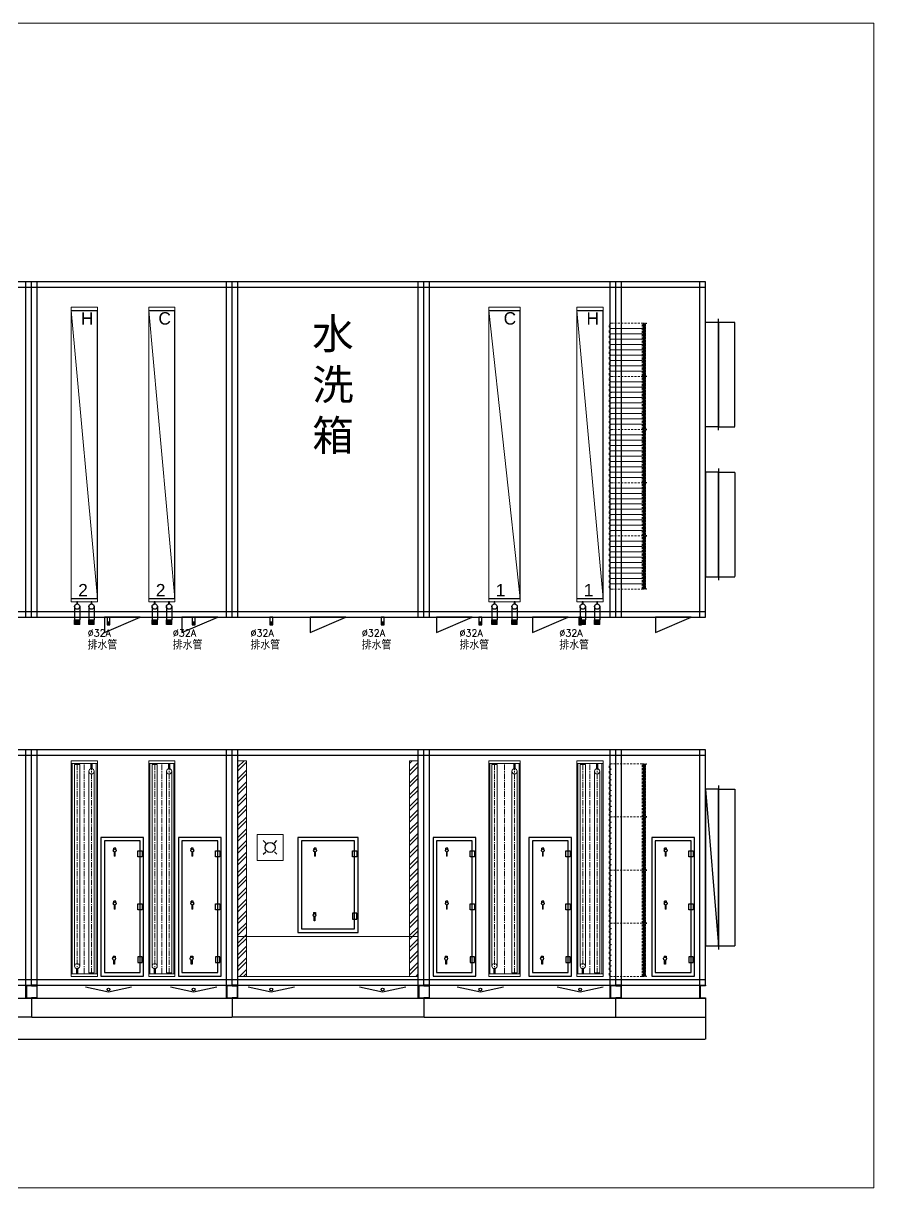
# Model space of a CAD drawing. Header units: millimetres. Extents: x -69706 to 52883, y -6882 to 68885.
# Drawn here: x -59559 to -49804, y 12577 to 25936 of the extents above; entities that cross this region are included whole.
import ezdxf

# ---------------------------------------------------------------- set-up
doc = ezdxf.new("R2010")
doc.units = ezdxf.units.MM
doc.linetypes.add('CENTERX2', pattern=[101.6, 63.5, -12.7, 12.7, -12.7])
doc.linetypes.add('DASHEDX2', pattern=[38.1, 25.4, -12.7])
for name, color, linetype, lineweight in [('1co fi', 2, 'Continuous', 13), ('CEN', 1, 'CENTERX2', 9), ('DIM', 3, 'Continuous', 20)]:
    doc.layers.add(name, color=color, linetype=linetype, lineweight=lineweight)
doc.layers.add('200', color=7, linetype='Continuous')
doc.styles.add('CHINA', font='simplex.shx', dxfattribs={"bigfont": 'chineset.shx'})
doc.styles.get("Standard").update_dxf_attribs({"font": 'arial.ttf'})
doc.dimstyles.new('ISO-25', dxfattribs={"dimtxt": 2.5, "dimasz": 2.5, "dimexe": 1.25, "dimexo": 0.625, "dimtad": 1, "dimtxsty": 'Standard', "dimcen": 2.5, "dimadec": 0, "dimazin": 0, "dimtfac": 1, "dimtmove": 0, "dimatfit": 3, "dimfxl": 1, "dimarcsym": 0})
pattern_1 = [(45, (-67741.71, 16595.09), (-67.3519, 67.3519), []), (45, (-67696.81, 16595.09), (-67.3519, 67.3519), [])]

# ---------------------------------------------------------------- blocks, each defined once
blk = doc.blocks.new('*D411')
at = {"layer": 'DIM', "color": 0, "lineweight": -2, "transparency": 16777216}
for p, q in [((-66924, 14750), (-66924, 14281)), ((-51734, 14750), (-51734, 14281)), ((-66921, 14282), (-51736, 14282))]:
    blk.add_line(p, q, dxfattribs=at)
at = {"layer": 'DIM', "color": 0, "transparency": 16777216}
for points in [[(-66921, 14283), (-66921, 14282), (-66924, 14282)], [(-51736, 14283), (-51736, 14282), (-51734, 14282)]]:
    blk.add_solid(points, dxfattribs=at)
at = {"layer": 'DIM', "color": 0, "transparency": 16777216, "insert": (-59329, 14284), "char_height": 2.5, "attachment_point": 5}
blk.add_mtext('15190', dxfattribs=at)
blk = doc.blocks.new('12.132131')
at = {"layer": '1co fi', "linetype": 'DASHEDX2'}
h = blk.add_hatch(dxfattribs=at)
h.set_pattern_fill('ANSI37', color=256, scale=100, style=0)
h.set_pattern_definition([(45, (4112.396, -56.011), (-8.838835, 8.838835), []), (135, (4112.396, -56.011), (-8.838835, -8.838835), [])])
h.paths.add_polyline_path([(4539, 2049), (4564, 2049), (4564, 2644), (4539, 2644)])
for p, q in [((4527, 2651), (4577, 2651)), ((4527, 2041), (4527, 2651)), ((4577, 2644), (4577, 2651)), ((4527, 2049), (4527, 2041)), ((4527, 2041), (4577, 2041)), ((4577, 2049), (4577, 2041))]:
    blk.add_line(p, q, dxfattribs=at)
blk.add_lwpolyline([(4564, 2049), (4564, 2644), (4539, 2644), (4539, 2049)], close=True, dxfattribs=at)
blk = doc.blocks.new('pre')
at = {"layer": '1co fi'}
blk.add_blockref('12.132131', (-4577, -2041), dxfattribs=at)
blk = doc.blocks.new('A$C656D3120')
at = {"layer": '1co fi', "linetype": 'DASHEDX2'}
for p, q in [((381, 610), (27, 610)), ((381, 0), (27, 0))]:
    blk.add_line(p, q, dxfattribs=at)
for centre in [(31, 579), (31, 518), (31, 457), (31, 396), (31, 335), (31, 274), (31, 213), (31, 152), (31, 91), (31, 30)]:
    blk.add_arc(centre, 31.1, 97.7308, 256.5059, dxfattribs=at)
blk = doc.blocks.new('A$C6C8E4D39')
at = {"layer": '1co fi', "linetype": 'DASHEDX2'}
for p, q in [((24, 610), (381, 610)), ((24, 610), (381, 610)), ((24, 549), (381, 549)), ((381, 549), (27, 549)), ((24, 488), (381, 488)), ((24, 427), (381, 427)), ((381, 488), (27, 488)), ((381, 427), (27, 427)), ((24, 366), (381, 366)), ((24, 305), (381, 305)), ((381, 366), (27, 366)), ((381, 305), (27, 305)), ((24, 244), (381, 244)), ((24, 183), (381, 183)), ((381, 244), (27, 244)), ((381, 183), (27, 183)), ((24, 122), (381, 122)), ((24, 61), (381, 61)), ((381, 122), (27, 122)), ((381, 61), (27, 61)), ((24, 0), (381, 0)), ((24, 0), (381, 0))]:
    blk.add_line(p, q, dxfattribs=at)
for centre in [(31, 579), (31, 518), (31, 457), (31, 396), (31, 335), (31, 274), (31, 213), (31, 152), (31, 91), (31, 30)]:
    blk.add_arc(centre, 31.1, 97.7308, 256.5059, dxfattribs=at)
blk = doc.blocks.new('*D389')
at = {"layer": 'DIM', "color": 0, "lineweight": -2, "ltscale": 3, "transparency": 16777216}
for p, q in [((-54964, 14750), (-54964, 14532)), ((-52764, 14750), (-52764, 14532)), ((-54961, 14534), (-52766, 14534))]:
    blk.add_line(p, q, dxfattribs=at)
at = {"layer": 'DIM', "color": 0, "ltscale": 3, "transparency": 16777216}
for points in [[(-54961, 14534), (-54961, 14533), (-54964, 14534)], [(-52766, 14534), (-52766, 14533), (-52764, 14534)]]:
    blk.add_solid(points, dxfattribs=at)
at = {"layer": 'DIM', "color": 0, "ltscale": 3, "transparency": 16777216, "insert": (-53864, 14536), "char_height": 2.5, "attachment_point": 5}
blk.add_mtext('2200', dxfattribs=at)
blk = doc.blocks.new('*D418')
at = {"layer": 'DIM', "color": 0, "lineweight": -2, "ltscale": 3, "transparency": 16777216}
for p, q in [((-52764, 14750), (-52764, 14532)), ((-51734, 14750), (-51734, 14532)), ((-52761, 14534), (-51736, 14534))]:
    blk.add_line(p, q, dxfattribs=at)
at = {"layer": 'DIM', "color": 0, "ltscale": 3, "transparency": 16777216}
for points in [[(-52761, 14534), (-52761, 14533), (-52764, 14534)], [(-51736, 14534), (-51736, 14533), (-51734, 14534)]]:
    blk.add_solid(points, dxfattribs=at)
at = {"layer": 'DIM', "color": 0, "ltscale": 3, "transparency": 16777216, "insert": (-52249, 14536), "char_height": 2.5, "attachment_point": 5}
blk.add_mtext('1030', dxfattribs=at)
blk = doc.blocks.new('A$C56CF2680')
blk.add_lwpolyline([(0, 54), (265, 0), (530, 54)])
blk.add_circle((265, 25), 16)
blk = doc.blocks.new('A$C0B745E66')
at = {"layer": '200'}
blk.add_blockref('A$C56CF2680', (0, 0), dxfattribs=at)
blk = doc.blocks.new('A$C05B6578A')
for p, q in [((0, 35), (32, 35)), ((0, 23), (32, 23)), ((0, 12), (32, 12))]:
    blk.add_line(p, q)
blk.add_lwpolyline([(0, 0), (32, 0), (32, 88), (0, 88)], close=True)
blk = doc.blocks.new('A$C72C32AF2')
at = {"layer": '200', "rotation": 270}
blk.add_blockref('A$C05B6578A', (0, 32), dxfattribs=at)
blk = doc.blocks.new('A$C70347584')
at = {"ltscale": 3, "rotation": 90}
blk.add_blockref('A$C72C32AF2', (32, 0), dxfattribs=at)
blk = doc.blocks.new('*D391')
at = {"layer": 'DIM', "color": 0, "lineweight": -2, "ltscale": 3, "transparency": 16777216}
for p, q in [((-57164, 14750), (-57164, 14532)), ((-54964, 14750), (-54964, 14532)), ((-54966, 14534), (-57161, 14534))]:
    blk.add_line(p, q, dxfattribs=at)
at = {"layer": 'DIM', "color": 0, "ltscale": 3, "transparency": 16777216}
for points in [[(-57161, 14534), (-57161, 14533), (-57164, 14534)], [(-54966, 14534), (-54966, 14533), (-54964, 14534)]]:
    blk.add_solid(points, dxfattribs=at)
at = {"layer": 'DIM', "color": 0, "ltscale": 3, "transparency": 16777216, "insert": (-56064, 14536), "char_height": 2.5, "attachment_point": 5}
blk.add_mtext('2200', dxfattribs=at)
blk = doc.blocks.new('*D392')
at = {"layer": 'DIM', "color": 0, "lineweight": -2, "ltscale": 3, "transparency": 16777216}
for p, q in [((-59464, 14750), (-59464, 14532)), ((-57164, 14750), (-57164, 14532)), ((-59461, 14534), (-57166, 14534))]:
    blk.add_line(p, q, dxfattribs=at)
at = {"layer": 'DIM', "color": 0, "ltscale": 3, "transparency": 16777216}
for points in [[(-59461, 14534), (-59461, 14533), (-59464, 14534)], [(-57166, 14534), (-57166, 14533), (-57164, 14534)]]:
    blk.add_solid(points, dxfattribs=at)
at = {"layer": 'DIM', "color": 0, "ltscale": 3, "transparency": 16777216, "insert": (-58314, 14536), "char_height": 2.5, "attachment_point": 5}
blk.add_mtext('2300', dxfattribs=at)
blk = doc.blocks.new('*D393')
at = {"layer": 'DIM', "color": 0, "lineweight": -2, "ltscale": 3, "transparency": 16777216}
for p, q in [((-61664, 14750), (-61664, 14532)), ((-59464, 14750), (-59464, 14532)), ((-59466, 14534), (-61661, 14534))]:
    blk.add_line(p, q, dxfattribs=at)
at = {"layer": 'DIM', "color": 0, "ltscale": 3, "transparency": 16777216}
for points in [[(-61661, 14534), (-61661, 14533), (-61664, 14534)], [(-59466, 14534), (-59466, 14533), (-59464, 14534)]]:
    blk.add_solid(points, dxfattribs=at)
at = {"layer": 'DIM', "color": 0, "ltscale": 3, "transparency": 16777216, "insert": (-60564, 14536), "char_height": 2.5, "attachment_point": 5}
blk.add_mtext('2200', dxfattribs=at)
blk = doc.blocks.new('00345454')
at = {"color": 0, "linetype": 'Continuous'}
for p, q in [((657, 1931), (634, 1931)), ((634, 1915), (634, 1931)), ((641, 1888), (641, 1838)), ((651, 1838), (651, 1888)), ((657, 1915), (657, 1931)), ((651, 1838), (641, 1838)), ((657, 1323), (634, 1323)), ((634, 1307), (634, 1323)), ((641, 1280), (641, 1231)), ((651, 1231), (641, 1231)), ((651, 1231), (651, 1280)), ((657, 1307), (657, 1323)), ((627, 691), (650, 691)), ((627, 691), (627, 675)), ((650, 691), (650, 675)), ((634, 598), (634, 647)), ((643, 598), (634, 598)), ((643, 647), (643, 598))]:
    blk.add_line(p, q, dxfattribs=at)
for points in [[(487, 464), (977, 464), (977, 2054), (487, 2054)], [(527, 504), (937, 504), (937, 2014), (527, 2014)], [(912, 1900), (962, 1900), (962, 1833), (912, 1833)], [(912, 1292), (962, 1292), (962, 1225), (912, 1225)], [(912, 618), (962, 618), (962, 685), (912, 685)]]:
    blk.add_lwpolyline(points, close=True, dxfattribs=at)
for centre in [(646, 1903), (646, 1295), (638, 663)]:
    blk.add_circle(centre, 16.4, dxfattribs=at)
blk = doc.blocks.new('*D396')
at = {"layer": 'DIM', "color": 0, "lineweight": -2, "transparency": 16777216}
for p, q in [((-54218, 22641), (-53858, 22641)), ((-53859, 19342), (-53859, 22639)), ((-54218, 19339), (-53858, 19339))]:
    blk.add_line(p, q, dxfattribs=at)
at = {"layer": 'DIM', "color": 0, "transparency": 16777216}
for points in [[(-53859, 22639), (-53858, 22639), (-53859, 22641)], [(-53859, 19342), (-53858, 19342), (-53859, 19339)]]:
    blk.add_solid(points, dxfattribs=at)
at = {"layer": 'DIM', "color": 0, "transparency": 16777216, "insert": (-53860, 22141), "char_height": 2.5, "attachment_point": 5, "rotation": 90}
blk.add_mtext('{\\H0.6x;3302,32}', dxfattribs=at)
blk = doc.blocks.new('*D397')
at = {"layer": 'DIM', "color": 0, "lineweight": -2, "transparency": 16777216}
for p, q in [((-58118, 22641), (-57818, 22641)), ((-57819, 19342), (-57819, 22639)), ((-58118, 19339), (-57818, 19339))]:
    blk.add_line(p, q, dxfattribs=at)
at = {"layer": 'DIM', "color": 0, "transparency": 16777216}
for points in [[(-57819, 22639), (-57818, 22639), (-57819, 22641)], [(-57819, 19342), (-57818, 19342), (-57819, 19339)]]:
    blk.add_solid(points, dxfattribs=at)
at = {"layer": 'DIM', "color": 0, "transparency": 16777216, "insert": (-57820, 22141), "char_height": 2.5, "attachment_point": 5, "rotation": 90}
blk.add_mtext('{\\H0.6x;3302,32}', dxfattribs=at)
blk = doc.blocks.new('*D398')
at = {"layer": 'DIM', "color": 0, "lineweight": -2, "transparency": 16777216}
for p, q in [((-59008, 22641), (-58708, 22641)), ((-58709, 19342), (-58709, 22639)), ((-59008, 19339), (-58708, 19339))]:
    blk.add_line(p, q, dxfattribs=at)
at = {"layer": 'DIM', "color": 0, "transparency": 16777216}
for points in [[(-58709, 22639), (-58708, 22639), (-58709, 22641)], [(-58709, 19342), (-58708, 19342), (-58709, 19339)]]:
    blk.add_solid(points, dxfattribs=at)
at = {"layer": 'DIM', "color": 0, "transparency": 16777216, "insert": (-58710, 22141), "char_height": 2.5, "attachment_point": 5, "rotation": 90}
blk.add_mtext('{\\H0.6x;3302,32}', dxfattribs=at)
blk = doc.blocks.new('*D419')
at = {"layer": 'DIM', "color": 0, "lineweight": -2, "transparency": 16777216}
for p, q in [((-51583, 17151), (-51397, 17151)), ((-51398, 17149), (-51398, 15354)), ((-51583, 15351), (-51397, 15351))]:
    blk.add_line(p, q, dxfattribs=at)
at = {"layer": 'DIM', "color": 0, "transparency": 16777216}
for points in [[(-51398, 17149), (-51397, 17149), (-51398, 17151)], [(-51398, 15354), (-51397, 15354), (-51398, 15351)]]:
    blk.add_solid(points, dxfattribs=at)
at = {"layer": 'DIM', "color": 0, "transparency": 16777216, "insert": (-51400, 16251), "char_height": 2.5, "attachment_point": 5, "rotation": 90}
blk.add_mtext('1800', dxfattribs=at)
blk = doc.blocks.new('*D420')
at = {"layer": 'DIM', "color": 0, "lineweight": -2, "transparency": 16777216}
for p, q in [((-51583, 20787), (-51397, 20787)), ((-51398, 20784), (-51398, 19589)), ((-51583, 19587), (-51397, 19587))]:
    blk.add_line(p, q, dxfattribs=at)
at = {"layer": 'DIM', "color": 0, "transparency": 16777216}
for points in [[(-51398, 20784), (-51397, 20784), (-51398, 20787)], [(-51398, 19589), (-51397, 19589), (-51398, 19587)]]:
    blk.add_solid(points, dxfattribs=at)
at = {"layer": 'DIM', "color": 0, "transparency": 16777216, "insert": (-51400, 20187), "char_height": 2.5, "attachment_point": 5, "rotation": 90}
blk.add_mtext('1200', dxfattribs=at)
blk = doc.blocks.new('*D421')
at = {"layer": 'DIM', "color": 0, "lineweight": -2, "transparency": 16777216}
for p, q in [((-51583, 22507), (-51397, 22507)), ((-51398, 21309), (-51398, 22504)), ((-51583, 21307), (-51397, 21307))]:
    blk.add_line(p, q, dxfattribs=at)
at = {"layer": 'DIM', "color": 0, "transparency": 16777216}
for points in [[(-51398, 22504), (-51397, 22504), (-51398, 22507)], [(-51398, 21309), (-51397, 21309), (-51398, 21307)]]:
    blk.add_solid(points, dxfattribs=at)
at = {"layer": 'DIM', "color": 0, "transparency": 16777216, "insert": (-51400, 21907), "char_height": 2.5, "attachment_point": 5, "rotation": 90}
blk.add_mtext('1200', dxfattribs=at)
blk = doc.blocks.new('light')
for p, q in [((-50, 50), (-78, 78)), ((50, 50), (78, 78)), ((-78, -78), (-50, -50)), ((78, -78), (50, -50))]:
    blk.add_line(p, q)
blk.add_circle((0, 0), 57)
blk = doc.blocks.new('*D399')
at = {"layer": 'DIM', "color": 0, "lineweight": -2, "transparency": 16777216}
for p, q in [((-53208, 22641), (-52908, 22641)), ((-52909, 19342), (-52909, 22639)), ((-53208, 19339), (-52908, 19339))]:
    blk.add_line(p, q, dxfattribs=at)
at = {"layer": 'DIM', "color": 0, "transparency": 16777216}
for points in [[(-52909, 22639), (-52908, 22639), (-52909, 22641)], [(-52909, 19342), (-52908, 19342), (-52909, 19339)]]:
    blk.add_solid(points, dxfattribs=at)
at = {"layer": 'DIM', "color": 0, "transparency": 16777216, "insert": (-52910, 22141), "char_height": 2.5, "attachment_point": 5, "rotation": 90}
blk.add_mtext('{\\H0.6x;3302,32}', dxfattribs=at)
blk = doc.blocks.new('4534641')
at = {"color": 0, "linetype": 'Continuous'}
for p, q in [((5449, 1611), (5426, 1611)), ((5426, 1595), (5426, 1611)), ((5449, 1595), (5449, 1611)), ((5432, 1568), (5432, 1519)), ((5442, 1519), (5432, 1519)), ((5442, 1519), (5442, 1568)), ((5418, 871), (5441, 871)), ((5418, 871), (5418, 855)), ((5425, 778), (5425, 828)), ((5435, 828), (5435, 778)), ((5441, 871), (5441, 855)), ((5435, 778), (5425, 778))]:
    blk.add_line(p, q, dxfattribs=at)
for points in [[(5240, 644), (5930, 644), (5930, 1734), (5240, 1734)], [(5280, 684), (5890, 684), (5890, 1694), (5280, 1694)], [(5865, 1581), (5916, 1581), (5916, 1513), (5865, 1513)], [(5865, 798), (5916, 798), (5916, 865), (5865, 865)]]:
    blk.add_lwpolyline(points, close=True, dxfattribs=at)
for centre in [(5437, 1583), (5430, 843)]:
    blk.add_circle(centre, 16.4, dxfattribs=at)
blk = doc.blocks.new('door6x10')
blk.add_blockref('4534641', (-5890, -684))
blk = doc.blocks.new('A$C0F9A60F0')
for p, q in [((0, 0), (0, 150)), ((0, 150), (65, 150)), ((6, 144), (6, 6)), ((65, 144), (6, 144)), ((65, 150), (65, 144)), ((65, 0), (0, 0)), ((6, 6), (65, 6)), ((65, 6), (65, 0))]:
    blk.add_line(p, q)

msp = doc.modelspace()

# ---------------------------------------------------------------- hatches: boundary and pattern name
at = {"layer": '1co fi'}
for points in [[(-58939.254, 17438.66), (-58943.325, 17438.66), (-58943.325, 17432.974), (-58939.254, 17432.974)], [(-58049.254, 17438.66), (-58053.325, 17438.66), (-58053.325, 17432.974), (-58049.254, 17432.974)], [(-54152.254, 17438.66), (-54156.325, 17438.66), (-54156.325, 17432.974), (-54152.254, 17432.974)], [(-53139.254, 17438.66), (-53143.325, 17438.66), (-53143.325, 17432.974), (-53139.254, 17432.974)], [(-58778.325, 15036.466), (-58774.254, 15036.466), (-58774.254, 15042.151), (-58778.325, 15042.151)], [(-57888.325, 15036.466), (-57884.254, 15036.466), (-57884.254, 15042.151), (-57888.325, 15042.151)], [(-53925.325, 15036.466), (-53921.254, 15036.466), (-53921.254, 15042.151), (-53925.325, 15042.151)], [(-52978.325, 15036.466), (-52974.254, 15036.466), (-52974.254, 15042.151), (-52978.325, 15042.151)]]:
    msp.add_hatch(color=1, dxfattribs=at).paths.add_polyline_path(points)
at = {"layer": 'DIM'}
h = msp.add_hatch(dxfattribs=at)
h.set_pattern_fill('ANSI32', color=256, scale=10)
h.set_pattern_definition(pattern_1)
h.paths.add_polyline_path([(-57098.79, 15001.063), (-56999.812, 15001.063), (-56999.812, 17476.383), (-57098.79, 17476.383)])
h = msp.add_hatch(dxfattribs=at)
h.set_pattern_fill('ANSI32', color=256, scale=10)
h.set_pattern_definition(pattern_1)
h.paths.add_polyline_path([(-55028.79, 15001.063), (-55127.768, 15001.063), (-55127.768, 17476.383), (-55028.79, 17476.383)])

# ---------------------------------------------------------------- linework, layer by layer
for p, q in [((-51733.79, 22971.934), (-66923.79, 22971.934)), ((-51733.79, 22906.934), (-66923.79, 22906.934)), ((-59528.79, 19121.934), (-59528.79, 22971.934)), ((-59463.79, 19121.934), (-59463.79, 22971.934)), ((-59398.79, 19121.934), (-59398.79, 22971.934)), ((-57228.79, 19121.934), (-57228.79, 22971.934)), ((-57163.79, 19121.934), (-57163.79, 22971.934)), ((-57098.79, 19121.934), (-57098.79, 22971.934)), ((-55028.79, 19121.934), (-55028.79, 22971.934)), ((-54963.79, 19121.934), (-54963.79, 22971.934)), ((-54898.79, 19121.934), (-54898.79, 22971.934)), ((-52828.79, 19121.934), (-52828.79, 22971.934)), ((-52763.79, 19121.934), (-52763.79, 22971.934)), ((-52698.79, 19121.934), (-52698.79, 22971.934)), ((-51798.79, 19121.934), (-51798.79, 22971.934)), ((-51733.79, 19121.934), (-51733.79, 22971.934)), ((-51583.79, 21266.934), (-51583.79, 22546.934)), ((-51583.79, 20826.934), (-51583.79, 19546.934)), ((-58971.7, 19244.447), (-58971.7, 19092.865)), ((-58910.879, 19244.447), (-58910.879, 19092.865)), ((-58806.7, 19244.447), (-58806.7, 19092.865)), ((-58745.879, 19244.447), (-58745.879, 19092.865)), ((-58081.7, 19244.447), (-58081.7, 19092.865)), ((-58020.879, 19244.447), (-58020.879, 19092.865)), ((-57916.7, 19244.447), (-57916.7, 19092.865)), ((-57855.879, 19244.447), (-57855.879, 19092.865)), ((-54184.7, 19244.447), (-54184.7, 19092.865)), ((-54123.879, 19244.447), (-54123.879, 19092.865)), ((-53953.7, 19244.447), (-53953.7, 19092.865)), ((-53892.879, 19244.447), (-53892.879, 19092.865)), ((-53171.7, 19244.447), (-53171.7, 19092.865)), ((-53110.879, 19244.447), (-53110.879, 19092.865)), ((-53006.7, 19244.447), (-53006.7, 19092.865)), ((-52945.879, 19244.447), (-52945.879, 19092.865)), ((-66923.79, 19186.934), (-51733.79, 19186.934)), ((-66923.79, 19121.934), (-51733.79, 19121.934)), ((-58971.7, 19039.036), (-58971.7, 19092.865)), ((-58910.879, 19039.036), (-58971.7, 19039.036)), ((-58910.879, 19039.036), (-58910.879, 19092.865)), ((-58806.7, 19039.036), (-58806.7, 19092.865)), ((-58745.879, 19039.036), (-58806.7, 19039.036)), ((-58745.879, 19039.036), (-58745.879, 19092.865)), ((-58081.7, 19039.036), (-58081.7, 19092.865)), ((-58020.879, 19039.036), (-58081.7, 19039.036)), ((-58020.879, 19039.036), (-58020.879, 19092.865)), ((-57916.7, 19039.036), (-57916.7, 19092.865)), ((-57855.879, 19039.036), (-57916.7, 19039.036)), ((-57855.879, 19039.036), (-57855.879, 19092.865)), ((-54184.7, 19039.036), (-54184.7, 19092.865)), ((-54123.879, 19039.036), (-54184.7, 19039.036)), ((-54123.879, 19039.036), (-54123.879, 19092.865)), ((-53953.7, 19039.036), (-53953.7, 19092.865)), ((-53892.879, 19039.036), (-53953.7, 19039.036)), ((-53892.879, 19039.036), (-53892.879, 19092.865)), ((-53171.7, 19039.036), (-53171.7, 19092.865)), ((-53110.879, 19039.036), (-53171.7, 19039.036)), ((-53110.879, 19039.036), (-53110.879, 19092.865)), ((-53006.7, 19039.036), (-53006.7, 19092.865)), ((-52945.879, 19039.036), (-53006.7, 19039.036)), ((-52945.879, 19039.036), (-52945.879, 19092.865)), ((-51733.79, 17601.063), (-66923.79, 17601.063)), ((-51733.79, 17536.063), (-66923.79, 17536.063)), ((-59528.79, 14901.063), (-59528.79, 17601.063)), ((-59463.79, 14901.063), (-59463.79, 17601.063)), ((-59398.79, 14901.063), (-59398.79, 17601.063)), ((-57228.79, 14901.063), (-57228.79, 17601.063)), ((-57163.79, 14901.063), (-57163.79, 17601.063)), ((-57098.79, 14901.063), (-57098.79, 17601.063)), ((-55028.79, 14901.063), (-55028.79, 17601.063)), ((-54963.79, 14901.063), (-54963.79, 17601.063)), ((-54898.79, 14901.063), (-54898.79, 17601.063)), ((-52828.79, 14901.063), (-52828.79, 17601.063)), ((-52763.79, 14901.063), (-52763.79, 17601.063)), ((-52698.79, 14901.063), (-52698.79, 17601.063)), ((-51798.79, 14901.063), (-51798.79, 17601.063)), ((-51733.79, 14901.063), (-51733.79, 17601.063)), ((-51733.79, 17151.063), (-51583.79, 15351.063)), ((-51583.79, 17191.063), (-51583.79, 15311.063)), ((-66923.79, 14966.063), (-51733.79, 14966.063)), ((-66923.79, 14901.063), (-51733.79, 14901.063)), ((-66923.79, 14751.063), (-51733.79, 14751.063))]:
    msp.add_line(p, q)
at = {"lineweight": 15}
for p, q in [((-59008.79, 22641.36), (-58708.79, 22641.36)), ((-59008.79, 22641.36), (-58708.79, 19339.036)), ((-58118.79, 22641.36), (-57818.79, 22641.36)), ((-58118.79, 22641.36), (-57818.79, 19339.036)), ((-54218.79, 22641.36), (-53858.79, 22641.36)), ((-54218.79, 22641.36), (-53858.79, 19339.036)), ((-53208.79, 22641.36), (-52908.79, 22641.36)), ((-53208.79, 22641.36), (-52908.79, 19339.036)), ((-59008.79, 19339.036), (-58708.79, 19339.036)), ((-58118.79, 19339.036), (-57818.79, 19339.036)), ((-54218.79, 19339.036), (-53858.79, 19339.036)), ((-53208.79, 19339.036), (-52908.79, 19339.036))]:
    msp.add_line(p, q, dxfattribs=at)
at = {"color": 2, "lineweight": 13}
for p, q in [((-58971.7, 19092.865), (-58910.879, 19092.865)), ((-58910.879, 19082.099), (-58971.7, 19082.099)), ((-58910.879, 19071.334), (-58971.7, 19071.334)), ((-58910.879, 19060.568), (-58971.7, 19060.568)), ((-58910.879, 19049.802), (-58971.7, 19049.802)), ((-58806.7, 19092.865), (-58745.879, 19092.865)), ((-58745.879, 19082.099), (-58806.7, 19082.099)), ((-58745.879, 19071.334), (-58806.7, 19071.334)), ((-58745.879, 19060.568), (-58806.7, 19060.568)), ((-58745.879, 19049.802), (-58806.7, 19049.802)), ((-58081.7, 19092.865), (-58020.879, 19092.865)), ((-58020.879, 19082.099), (-58081.7, 19082.099)), ((-58020.879, 19071.334), (-58081.7, 19071.334)), ((-58020.879, 19060.568), (-58081.7, 19060.568)), ((-58020.879, 19049.802), (-58081.7, 19049.802)), ((-57916.7, 19092.865), (-57855.879, 19092.865)), ((-57855.879, 19082.099), (-57916.7, 19082.099)), ((-57855.879, 19071.334), (-57916.7, 19071.334)), ((-57855.879, 19060.568), (-57916.7, 19060.568)), ((-57855.879, 19049.802), (-57916.7, 19049.802)), ((-54184.7, 19092.865), (-54123.879, 19092.865)), ((-54123.879, 19082.099), (-54184.7, 19082.099)), ((-54123.879, 19071.334), (-54184.7, 19071.334)), ((-54123.879, 19060.568), (-54184.7, 19060.568)), ((-54123.879, 19049.802), (-54184.7, 19049.802)), ((-53953.7, 19092.865), (-53892.879, 19092.865)), ((-53892.879, 19082.099), (-53953.7, 19082.099)), ((-53892.879, 19071.334), (-53953.7, 19071.334)), ((-53892.879, 19060.568), (-53953.7, 19060.568)), ((-53892.879, 19049.802), (-53953.7, 19049.802)), ((-53171.7, 19092.865), (-53110.879, 19092.865)), ((-53110.879, 19082.099), (-53171.7, 19082.099)), ((-53110.879, 19071.334), (-53171.7, 19071.334)), ((-53110.879, 19060.568), (-53171.7, 19060.568)), ((-53110.879, 19049.802), (-53171.7, 19049.802)), ((-53006.7, 19092.865), (-52945.879, 19092.865)), ((-52945.879, 19082.099), (-53006.7, 19082.099)), ((-52945.879, 19071.334), (-53006.7, 19071.334)), ((-52945.879, 19060.568), (-53006.7, 19060.568)), ((-52945.879, 19049.802), (-53006.7, 19049.802))]:
    msp.add_line(p, q, dxfattribs=at)
at = {"lineweight": 20}
msp.add_lwpolyline([(-69049.731, 12577.343), (-49803.929, 12577.343), (-49803.929, 25936.307), (-69049.731, 25936.307)], close=True, dxfattribs=at)
at = {"lineweight": 15}
for points in [[(-59008.79, 19299.036), (-58708.79, 19299.036), (-58708.79, 22681.36), (-59008.79, 22681.36)], [(-58118.79, 19299.036), (-57818.79, 19299.036), (-57818.79, 22681.36), (-58118.79, 22681.36)], [(-54218.79, 19299.036), (-53858.79, 19299.036), (-53858.79, 22681.36), (-54218.79, 22681.36)], [(-53208.79, 19299.036), (-52908.79, 19299.036), (-52908.79, 22681.36), (-53208.79, 22681.36)]]:
    msp.add_lwpolyline(points, close=True, dxfattribs=at)
for points in [[(-51733.79, 21306.934), (-51733.79, 22506.934), (-51583.79, 22506.934), (-51583.79, 21306.934)], [(-51733.79, 20786.934), (-51733.79, 19586.934), (-51583.79, 19586.934), (-51583.79, 20786.934)], [(-51733.79, 17151.063), (-51733.79, 15351.063), (-51583.79, 15351.063), (-51583.79, 17151.063)]]:
    msp.add_lwpolyline(points, close=True)
for points in [[(-58936.165, 19274.422), (-58936.165, 19299.036), (-58946.415, 19299.036), (-58946.415, 19274.422)], [(-58771.165, 19274.422), (-58771.165, 19299.036), (-58781.415, 19299.036), (-58781.415, 19274.422)], [(-58046.165, 19274.422), (-58046.165, 19299.036), (-58056.415, 19299.036), (-58056.415, 19274.422)], [(-57881.165, 19274.422), (-57881.165, 19299.036), (-57891.415, 19299.036), (-57891.415, 19274.422)], [(-54149.165, 19274.422), (-54149.165, 19299.036), (-54159.415, 19299.036), (-54159.415, 19274.422)], [(-53918.165, 19274.422), (-53918.165, 19299.036), (-53928.415, 19299.036), (-53928.415, 19274.422)], [(-53136.165, 19274.422), (-53136.165, 19299.036), (-53146.415, 19299.036), (-53146.415, 19274.422)], [(-52971.165, 19274.422), (-52971.165, 19299.036), (-52981.415, 19299.036), (-52981.415, 19274.422)]]:
    msp.add_lwpolyline(points)
at = {"color": 6}
for points in [[(-58628.79, 19121.934), (-58628.79, 18947.514), (-58218.79, 19121.934)], [(-57738.79, 19121.934), (-57738.79, 18947.514), (-57328.79, 19121.934)], [(-56268.79, 19121.934), (-56268.79, 18947.514), (-55858.79, 19121.934)], [(-54818.79, 19121.934), (-54818.79, 18947.514), (-54408.79, 19121.934)], [(-53718.79, 19121.934), (-53718.79, 18947.514), (-53308.79, 19121.934)], [(-52308.79, 19121.934), (-52308.79, 18947.514), (-51898.79, 19121.934)]]:
    msp.add_lwpolyline(points, close=True, dxfattribs=at)
for centre in [(-58941.29, 19244.447), (-58776.29, 19244.447), (-58051.29, 19244.447), (-57886.29, 19244.447), (-54154.29, 19244.447), (-53923.29, 19244.447), (-53141.29, 19244.447), (-52976.29, 19244.447)]:
    msp.add_circle(centre, 30.41)
at = {"layer": '1co fi'}
for p, q in [((-59008.79, 15031.063), (-59008.79, 17444.063)), ((-58996.29, 15031.063), (-58996.29, 17444.063)), ((-58971.29, 15120.063), (-58971.29, 17432.974)), ((-58911.29, 17432.974), (-58971.29, 17432.974)), ((-58911.29, 15120.063), (-58911.29, 17432.974)), ((-58784.29, 17383.976), (-58784.29, 17436.063)), ((-58768.29, 17383.976), (-58768.29, 17436.063)), ((-58721.29, 15031.063), (-58721.29, 17444.063)), ((-58708.79, 15031.063), (-58708.79, 17444.063)), ((-58118.79, 15031.063), (-58118.79, 17444.063)), ((-58106.29, 15031.063), (-58106.29, 17444.063)), ((-58081.29, 15120.063), (-58081.29, 17432.974)), ((-58021.29, 17432.974), (-58081.29, 17432.974)), ((-58021.29, 15120.063), (-58021.29, 17432.974)), ((-57894.29, 17383.976), (-57894.29, 17436.063)), ((-57878.29, 17383.976), (-57878.29, 17436.063)), ((-57831.29, 15031.063), (-57831.29, 17444.063)), ((-57818.79, 15031.063), (-57818.79, 17444.063)), ((-54218.79, 15031.063), (-54218.79, 17444.063)), ((-54206.29, 15031.063), (-54206.29, 17444.063)), ((-54184.29, 15120.063), (-54184.29, 17432.974)), ((-54124.29, 17432.974), (-54184.29, 17432.974)), ((-54124.29, 15120.063), (-54124.29, 17432.974)), ((-53931.29, 17383.976), (-53931.29, 17436.063)), ((-53915.29, 17383.976), (-53915.29, 17436.063)), ((-53871.29, 15031.063), (-53871.29, 17444.063)), ((-53858.79, 15031.063), (-53858.79, 17444.063)), ((-53208.79, 15031.063), (-53208.79, 17444.063)), ((-53196.29, 15031.063), (-53196.29, 17444.063)), ((-53171.29, 15120.063), (-53171.29, 17432.974)), ((-53111.29, 17432.974), (-53171.29, 17432.974)), ((-53111.29, 15120.063), (-53111.29, 17432.974)), ((-52984.29, 17383.976), (-52984.29, 17436.063)), ((-52968.29, 17383.976), (-52968.29, 17436.063)), ((-52921.29, 15031.063), (-52921.29, 17444.063)), ((-52908.79, 15031.063), (-52908.79, 17444.063)), ((-58806.29, 15042.151), (-58806.29, 17355.063)), ((-58746.29, 15042.151), (-58746.29, 17355.063)), ((-57916.29, 15042.151), (-57916.29, 17355.063)), ((-57856.29, 15042.151), (-57856.29, 17355.063)), ((-53953.29, 15042.151), (-53953.29, 17355.063)), ((-53893.29, 15042.151), (-53893.29, 17355.063)), ((-53006.29, 15042.151), (-53006.29, 17355.063)), ((-52946.29, 15042.151), (-52946.29, 17355.063)), ((-58949.29, 15091.149), (-58949.29, 15039.063)), ((-58933.29, 15091.149), (-58933.29, 15039.063)), ((-58806.29, 15042.151), (-58746.29, 15042.151)), ((-58059.29, 15091.149), (-58059.29, 15039.063)), ((-58043.29, 15091.149), (-58043.29, 15039.063)), ((-57916.29, 15042.151), (-57856.29, 15042.151)), ((-54162.29, 15091.149), (-54162.29, 15039.063)), ((-54146.29, 15091.149), (-54146.29, 15039.063)), ((-53953.29, 15042.151), (-53893.29, 15042.151)), ((-53149.29, 15091.149), (-53149.29, 15039.063)), ((-53133.29, 15091.149), (-53133.29, 15039.063)), ((-53006.29, 15042.151), (-52946.29, 15042.151))]:
    msp.add_line(p, q, dxfattribs=at)
for points in [[(-59008.79, 17474.063), (-58708.79, 17474.063), (-58708.79, 17444.063), (-59008.79, 17444.063)], [(-58118.79, 17474.063), (-57818.79, 17474.063), (-57818.79, 17444.063), (-58118.79, 17444.063)], [(-54218.79, 17474.063), (-53858.79, 17474.063), (-53858.79, 17444.063), (-54218.79, 17444.063)], [(-53208.79, 17474.063), (-52908.79, 17474.063), (-52908.79, 17444.063), (-53208.79, 17444.063)], [(-59008.79, 15001.063), (-58708.79, 15001.063), (-58708.79, 15031.063), (-59008.79, 15031.063)], [(-58118.79, 15001.063), (-57818.79, 15001.063), (-57818.79, 15031.063), (-58118.79, 15031.063)], [(-54218.79, 15001.063), (-53858.79, 15001.063), (-53858.79, 15031.063), (-54218.79, 15031.063)], [(-53208.79, 15001.063), (-52908.79, 15001.063), (-52908.79, 15031.063), (-53208.79, 15031.063)]]:
    msp.add_lwpolyline(points, close=True, dxfattribs=at)
at = {"layer": '1co fi', "color": 1}
for points in [[(-58943.325, 17432.974), (-58939.254, 17432.974), (-58939.254, 17438.66), (-58943.325, 17438.66)], [(-58053.325, 17432.974), (-58049.254, 17432.974), (-58049.254, 17438.66), (-58053.325, 17438.66)], [(-54156.325, 17432.974), (-54152.254, 17432.974), (-54152.254, 17438.66), (-54156.325, 17438.66)], [(-53143.325, 17432.974), (-53139.254, 17432.974), (-53139.254, 17438.66), (-53143.325, 17438.66)], [(-58774.254, 15042.151), (-58778.325, 15042.151), (-58778.325, 15036.466), (-58774.254, 15036.466)], [(-57884.254, 15042.151), (-57888.325, 15042.151), (-57888.325, 15036.466), (-57884.254, 15036.466)], [(-53921.254, 15042.151), (-53925.325, 15042.151), (-53925.325, 15036.466), (-53921.254, 15036.466)], [(-52974.254, 15042.151), (-52978.325, 15042.151), (-52978.325, 15036.466), (-52974.254, 15036.466)]]:
    msp.add_lwpolyline(points, close=True, dxfattribs=at)
at = {"layer": '1co fi'}
for centre in [(-58776.29, 17355.063), (-57886.29, 17355.063), (-53923.29, 17355.063), (-52976.29, 17355.063), (-58941.29, 15120.063), (-58051.29, 15120.063), (-54154.29, 15120.063), (-53141.29, 15120.063)]:
    msp.add_circle(centre, 30, dxfattribs=at)
for centre, start, end in [((-58776.29, 17436.063), 0, 180), ((-57886.29, 17436.063), 0, 180), ((-53923.29, 17436.063), 0, 180), ((-52976.29, 17436.063), 0, 180), ((-58941.29, 15039.063), 180, 0), ((-58051.29, 15039.063), 180, 0), ((-54154.29, 15039.063), 180, 0), ((-53141.29, 15039.063), 180, 0)]:
    msp.add_arc(centre, 8, start, end, dxfattribs=at)
at = {"layer": 'CEN', "color": 3}
for p, q in [((-58941.29, 15031.063), (-58941.29, 17444.063)), ((-58858.79, 15031.063), (-58858.79, 17444.063)), ((-58776.29, 15031.063), (-58776.29, 17444.063)), ((-58051.29, 15031.063), (-58051.29, 17444.063)), ((-57968.79, 15031.063), (-57968.79, 17444.063)), ((-57886.29, 15031.063), (-57886.29, 17444.063)), ((-54154.29, 15031.063), (-54154.29, 17444.063)), ((-54038.79, 15031.063), (-54038.79, 17444.063)), ((-53923.29, 15031.063), (-53923.29, 17444.063)), ((-53141.29, 15031.063), (-53141.29, 17444.063)), ((-53058.79, 15031.063), (-53058.79, 17444.063)), ((-52976.29, 15031.063), (-52976.29, 17444.063))]:
    msp.add_line(p, q, dxfattribs=at)
at = {"layer": 'DIM'}
for points in [[(-57098.79, 15001.063), (-56999.812, 15001.063), (-56999.812, 17476.383), (-57098.79, 17476.383)], [(-55028.79, 15001.063), (-55127.768, 15001.063), (-55127.768, 17476.383), (-55028.79, 17476.383)], [(-56877.44, 16331.063), (-56577.44, 16331.063), (-56577.44, 16631.063), (-56877.44, 16631.063)], [(-57098.79, 15001.063), (-55028.79, 15001.063), (-55028.79, 15460.29), (-57098.79, 15460.29)]]:
    msp.add_lwpolyline(points, close=True, dxfattribs=at)

# ---------------------------------------------------------------- block references
for name, p in [('pre', (-52408.79, 21885.46)), ('pre', (-52408.79, 21275.46)), ('pre', (-52408.79, 20665.46)), ('pre', (-52408.79, 20055.46)), ('pre', (-52408.79, 19445.46)), ('pre', (-52408.79, 16831.063)), ('pre', (-52408.79, 16221.063)), ('00345454', (-59155.921, 14542.127)), ('00345454', (-58265.921, 14542.127)), ('door6x10', (-55758.79, 15546.063)), ('00345454', (-55345.921, 14542.127)), ('00345454', (-54245.921, 14542.127)), ('00345454', (-52835.921, 14542.127)), ('light', (-56727.44, 16481.063)), ('pre', (-52408.79, 15611.063)), ('pre', (-52408.79, 15001.063)), ('A$C0F9A60F0', (-59528.79, 14751.063)), ('A$C0F9A60F0', (-57228.79, 14751.063)), ('A$C0F9A60F0', (-55028.79, 14751.063)), ('A$C0F9A60F0', (-52828.79, 14751.063)), ('A$C0F9A60F0', (-51798.79, 14751.063))]:
    msp.add_blockref(name, p)
at = {"xscale": -1}
for p in [(-59398.79, 14751.063), (-57098.79, 14751.063), (-54898.79, 14751.063), (-52698.79, 14751.063)]:
    msp.add_blockref('A$C0F9A60F0', p, dxfattribs=at)
at = {"ltscale": 3}
for p in [(-58846.922, 14826.063), (-57869.892, 14826.063), (-56978.891, 14826.063), (-55701.95, 14826.063), (-54581.137, 14826.063), (-53435.924, 14826.063)]:
    msp.add_blockref('A$C0B745E66', p, dxfattribs=at)
at = {"layer": 'DIM'}
for name, p in [('A$C6C8E4D39', (-52839.93, 21885.46)), ('A$C6C8E4D39', (-52839.93, 21275.46)), ('A$C6C8E4D39', (-52839.93, 20665.46)), ('A$C6C8E4D39', (-52839.93, 20055.46)), ('A$C6C8E4D39', (-52839.93, 19445.46)), ('A$C656D3120', (-52839.93, 16831.063)), ('A$C656D3120', (-52839.93, 16221.063)), ('A$C656D3120', (-52839.93, 15611.063)), ('A$C656D3120', (-52839.93, 15001.063))]:
    msp.add_blockref(name, p, dxfattribs=at)
at = {"layer": 'DIM', "ltscale": 3}
for p in [(-58597.844, 19034.309), (-57620.814, 19034.309), (-56729.813, 19034.309), (-55452.872, 19034.309), (-54332.059, 19034.309), (-53186.846, 19034.309)]:
    msp.add_blockref('A$C70347584', p, dxfattribs=at)

# ---------------------------------------------------------------- texts
at = {"layer": '200', "color": 5, "char_height": 93.86, "width": 705.40414, "attachment_point": 1, "style": 'CHINA'}
for insert in [(-58820.595, 18980.296), (-57843.565, 18980.296), (-56952.564, 18980.296), (-55675.623, 18980.296), (-54554.81, 18980.296), (-53409.597, 18980.296)]:
    msp.add_mtext('\\pxsa0.53271;{\\H0.85233x;%%C32A\\P}排水管', dxfattribs=dict(at, insert=insert))
at = {"layer": 'DIM', "lineweight": 15, "char_height": 142.56, "width": 154.54433, "style": 'CHINA'}
for s, insert, attachment_point in [('{\\fArial|b0|i0|c0|p34;H}', (-58899.14, 22621.968), 1), ('{\\fArial|b0|i0|c0|p34;C}', (-58009.14, 22621.968), 1), ('{\\fArial|b0|i0|c0|p34;C}', (-54049.14, 22621.968), 1), ('{\\fArial|b0|i0|c0|p34;H}', (-53099.14, 22621.968), 1), ('{\\fArial|b0|i0|c0|p34;2}', (-58818.44, 19361.35), 9), ('{\\fArial|b0|i0|c0|p34;2}', (-57928.44, 19361.35), 9), ('{\\fArial|b0|i0|c0|p34;1}', (-54028.44, 19361.35), 9), ('{\\fArial|b0|i0|c0|p34;1}', (-53018.44, 19361.35), 9)]:
    msp.add_mtext(s, dxfattribs=dict(at, insert=insert, attachment_point=attachment_point))
at = {"layer": 'DIM', "insert": (-56245.369, 22549.19), "char_height": 350, "width": 213.96023, "attachment_point": 1}
msp.add_mtext('水洗箱', dxfattribs=at)

# ---------------------------------------------------------------- dimensions: what is measured, and where the dimension line sits
at = {"layer": 'DIM', "color": 6}
for base, p1, p2, picture, middle in [((-58708.79, 22641.36), (-59008.79, 19339.036), (-59008.79, 22641.36), '*D398', (-58708.79, 22141.198)), ((-57818.79, 22641.36), (-58118.79, 19339.036), (-58118.79, 22641.36), '*D397', (-57818.79, 22141.198)), ((-53858.79, 22641.36), (-54218.79, 19339.036), (-54218.79, 22641.36), '*D396', (-53858.79, 22141.198)), ((-52908.79, 22641.36), (-53208.79, 19339.036), (-53208.79, 22641.36), '*D399', (-52908.79, 22141.198))]:
    dim = msp.add_linear_dim(base=base, p1=p1, p2=p2, angle=90, text='{\\H0.6x;<>}', dimstyle='ISO-25', override={"dimfxl": 0.18}, dxfattribs=at)
    dim.commit()
    dim.dimension.update_dxf_attribs({"geometry": picture, "text_midpoint": middle, "dimtype": 160})
at = {"layer": 'DIM'}
for base, p1, p2, angle, picture, middle in [((-51397.797, 22506.934), (-51583.79, 21306.934), (-51583.79, 22506.934), 90, '*D421', (-51399.698, 21906.934)), ((-51397.797, 19586.934), (-51583.79, 20786.934), (-51583.79, 19586.934), 270, '*D420', (-51399.698, 20186.934)), ((-51397.797, 15351.063), (-51583.79, 17151.063), (-51583.79, 15351.063), 270, '*D419', (-51399.698, 16251.063))]:
    dim = msp.add_linear_dim(base=base, p1=p1, p2=p2, angle=angle, dimstyle='ISO-25', override={"dimfxl": 0.18}, dxfattribs=at)
    dim.commit()
    dim.dimension.update_dxf_attribs({"geometry": picture, "text_midpoint": middle})
dim = msp.add_linear_dim(base=(-51733.79, 14282.25), p1=(-66923.79, 14751.063), p2=(-51733.79, 14751.063), dimstyle='ISO-25', dxfattribs=at)
dim.commit()
dim.dimension.update_dxf_attribs({"geometry": '*D411', "text_midpoint": (-59328.79, 14284.152)})
at = {"layer": 'DIM', "ltscale": 3}
for base, p1, p2, picture, middle in [((-61663.79, 14533.64), (-59463.79, 14751.063), (-61663.79, 14751.063), '*D393', (-60563.79, 14535.542)), ((-57163.79, 14533.64), (-59463.79, 14751.063), (-57163.79, 14751.063), '*D392', (-58313.79, 14535.543)), ((-57163.79, 14533.64), (-54963.79, 14751.063), (-57163.79, 14751.063), '*D391', (-56063.79, 14535.542)), ((-52763.79, 14533.64), (-54963.79, 14751.063), (-52763.79, 14751.063), '*D389', (-53863.79, 14535.542)), ((-51733.79, 14533.64), (-52763.79, 14751.063), (-51733.79, 14751.063), '*D418', (-52248.79, 14535.543))]:
    dim = msp.add_linear_dim(base=base, p1=p1, p2=p2, dimstyle='ISO-25', override={"dimfxl": 0.18}, dxfattribs=at)
    dim.commit()
    dim.dimension.update_dxf_attribs({"geometry": picture, "text_midpoint": middle})

doc.saveas('drawing.dxf')
